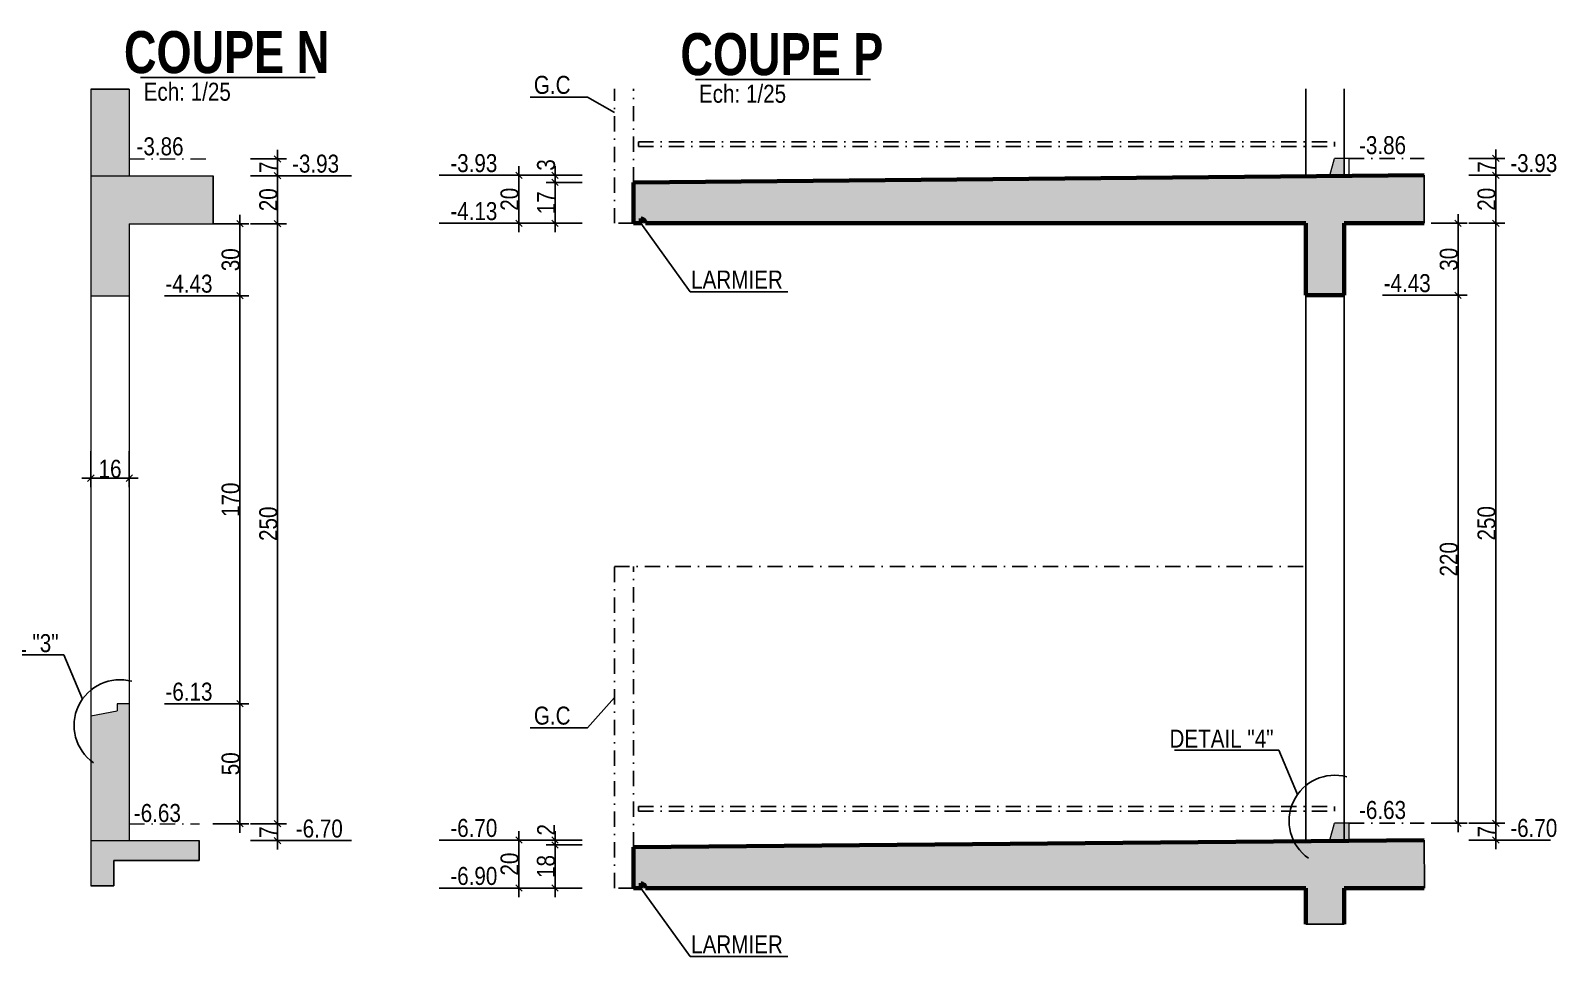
# Model space of a CAD drawing. Header units: millimetres. Extents: x 0 to 26138, y -32652 to 0.
# Drawn here: x 22860 to 24131, y -31818 to -31047 of the extents above; entities that cross this region are included whole.
import ezdxf
from ezdxf.enums import TextEntityAlignment as Align

# ---------------------------------------------------------------- set-up
doc = ezdxf.new("R2010")
doc.units = ezdxf.units.MM
doc.linetypes.add('TIRETPTX2', pattern=[50.8, 25.4, -12.7, 0, -12.7])
for name, color, linetype in [('01_cote_gen', 4, 'Continuous'), ('01_linteaux', 2, 'Continuous'), ('01_poch_BN', 9, 'Continuous'), ('01_texte', 230, 'Continuous'), ('AA_COTES', 2, 'Continuous')]:
    doc.layers.add(name, color=color, linetype=linetype)
doc.layers.add('01_murs_coup', color=5, linetype='Continuous', lineweight=60)
doc.layers.add('01_tram_axes', color=2, linetype='TIRETPTX2', lineweight=9)
doc.styles.add('ARIAL NA', font='ARIALN.TTF')
doc.styles.add('impact', font='impact.ttf')
doc.styles.add('STYLE2', font='ARIALN.TTF')
doc.dimstyles.new('JB25', dxfattribs={"dimscale": 0.1, "dimtxt": 150, "dimasz": 15, "dimexe": 0.1, "dimexo": 0.1, "dimgap": 0.09, "dimtad": 1, "dimdec": 1, "dimlfac": 0.5, "dimdsep": 46, "dimtxsty": 'STYLE2', "dimblk1": 'BOND_G', "dimblk2": 'BOND_D', "dimsah": 1, "dimcen": 1.5, "dimdle": 0.01, "dimse1": 1, "dimse2": 1, "dimclrd": 4, "dimclre": 2, "dimclrt": 6, "dimazin": 2, "dimtfac": 2.333333, "dimtdec": 1, "dimtix": 1, "dimtmove": 2, "dimatfit": 3, "dimldrblk": 'BOND_G', "dimfxl": 1, "dimtolj": 1, "dimtzin": 0, "dimarcsym": 0})

# ---------------------------------------------------------------- blocks, each defined once
blk = doc.blocks.new('BOND_G')
at = {"layer": 'AA_COTES', "color": 0}
for p, q in [((0, -5), (0, 15)), ((5, 0), (-5, 0)), ((1.77, 1.77), (-1.77, -1.77))]:
    blk.add_line(p, q, dxfattribs=at)
blk = doc.blocks.new('BOND_D')
at = {"layer": 'AA_COTES', "color": 0}
for p, q in [((5, 0), (-5, 0)), ((-1.77, -1.77), (1.77, 1.77)), ((0, 5), (0, -15))]:
    blk.add_line(p, q, dxfattribs=at)
blk = doc.blocks.new('*D3405')
at = {"layer": '01_cote_gen', "color": 4, "lineweight": -2, "ltscale": 0.1, "transparency": 16777216}
blk.add_line((22940.6, -31419.6), (22911.6, -31419.6), dxfattribs=at)
at = {"layer": 'Defpoints', "color": 0, "ltscale": 0.1, "transparency": 16777216}
for p in [(22942.1, -31382.7), (22910.1, -31419.6), (22910.1, -31427.9)]:
    blk.add_point(p, dxfattribs=at)
at = {"layer": '01_cote_gen', "color": 4, "lineweight": -2, "ltscale": 0.1, "transparency": 16777216, "xscale": 1.5, "yscale": 1.5, "zscale": 1.5, "rotation": 180}
blk.add_blockref('BOND_D', (22910.1, -31419.6), dxfattribs=at)
at = {"layer": '01_cote_gen', "color": 4, "lineweight": -2, "ltscale": 0.1, "transparency": 16777216, "xscale": 1.5, "yscale": 1.5, "zscale": 1.5}
blk.add_blockref('BOND_G', (22942.1, -31419.6), dxfattribs=at)
at = {"layer": '01_cote_gen', "color": 6, "ltscale": 0.1, "transparency": 16777216, "insert": (22926.1, -31411.9), "char_height": 15, "attachment_point": 5, "style": 'STYLE2'}
blk.add_mtext('\\A1;16', dxfattribs=at)
blk = doc.blocks.new('*D3406')
at = {"layer": '01_cote_gen', "color": 4, "lineweight": -2, "ltscale": 0.1, "transparency": 16777216}
blk.add_line((23034.3, -31209.1), (23034.3, -31266.1), dxfattribs=at)
at = {"layer": 'Defpoints', "color": 0, "ltscale": 0.1, "transparency": 16777216}
for p in [(23011.9, -31207.6), (22942.1, -31267.6), (23034.3, -31267.6)]:
    blk.add_point(p, dxfattribs=at)
at = {"layer": '01_cote_gen', "color": 4, "lineweight": -2, "ltscale": 0.1, "transparency": 16777216, "xscale": 1.5, "yscale": 1.5, "zscale": 1.5}
for name, p, rotation in [('BOND_G', (23034.3, -31207.6), 90), ('BOND_D', (23034.3, -31267.6), 270)]:
    blk.add_blockref(name, p, dxfattribs=dict(at, rotation=rotation))
at = {"layer": '01_cote_gen', "color": 6, "ltscale": 0.1, "transparency": 16777216, "insert": (23026.6, -31237.6), "char_height": 15, "attachment_point": 5, "rotation": 90, "style": 'STYLE2'}
blk.add_mtext('\\A1;30', dxfattribs=at)
blk = doc.blocks.new('*D3407')
at = {"layer": '01_cote_gen', "color": 4, "lineweight": -2, "ltscale": 0.1, "transparency": 16777216}
blk.add_line((23065.6, -31169.1), (23065.6, -31206.1), dxfattribs=at)
at = {"layer": 'Defpoints', "color": 0, "ltscale": 0.1, "transparency": 16777216}
for p in [(23011.9, -31167.6), (23001.9, -31207.6), (23065.6, -31207.6)]:
    blk.add_point(p, dxfattribs=at)
at = {"layer": '01_cote_gen', "color": 4, "lineweight": -2, "ltscale": 0.1, "transparency": 16777216, "xscale": 1.5, "yscale": 1.5, "zscale": 1.5}
for name, p, rotation in [('BOND_G', (23065.6, -31167.6), 90), ('BOND_D', (23065.6, -31207.6), 270)]:
    blk.add_blockref(name, p, dxfattribs=dict(at, rotation=rotation))
at = {"layer": '01_cote_gen', "color": 6, "ltscale": 0.1, "transparency": 16777216, "insert": (23058, -31187.6), "char_height": 15, "attachment_point": 5, "rotation": 90, "style": 'STYLE2'}
blk.add_mtext('\\A1;20', dxfattribs=at)
blk = doc.blocks.new('*D3408')
at = {"layer": '01_cote_gen', "color": 4, "lineweight": -2, "ltscale": 0.1, "transparency": 16777216}
blk.add_line((23034.3, -31269.1), (23034.3, -31606.1), dxfattribs=at)
at = {"layer": 'Defpoints', "color": 0, "ltscale": 0.1, "transparency": 16777216}
for p in [(23026.8, -31267.6), (22942.1, -31607.6), (23034.3, -31607.6)]:
    blk.add_point(p, dxfattribs=at)
at = {"layer": '01_cote_gen', "color": 4, "lineweight": -2, "ltscale": 0.1, "transparency": 16777216, "xscale": 1.5, "yscale": 1.5, "zscale": 1.5}
for name, p, rotation in [('BOND_G', (23034.3, -31267.6), 90), ('BOND_D', (23034.3, -31607.6), 270)]:
    blk.add_blockref(name, p, dxfattribs=dict(at, rotation=rotation))
at = {"layer": '01_cote_gen', "color": 6, "ltscale": 0.1, "transparency": 16777216, "insert": (23026.6, -31437.6), "char_height": 15, "attachment_point": 5, "rotation": 90, "style": 'STYLE2'}
blk.add_mtext('\\A1;170', dxfattribs=at)
blk = doc.blocks.new('*D3409')
at = {"layer": '01_cote_gen', "color": 4, "lineweight": -2, "ltscale": 0.1, "transparency": 16777216}
blk.add_line((23065.6, -31155.1), (23065.6, -31166.1), dxfattribs=at)
at = {"layer": 'Defpoints', "color": 0, "ltscale": 0.1, "transparency": 16777216}
for p in [(23011.9, -31153.6), (22999.6, -31167.6), (23065.6, -31167.6)]:
    blk.add_point(p, dxfattribs=at)
at = {"layer": '01_cote_gen', "color": 4, "lineweight": -2, "ltscale": 0.1, "transparency": 16777216, "xscale": 1.5, "yscale": 1.5, "zscale": 1.5}
for name, p, rotation in [('BOND_G', (23065.6, -31153.6), 90), ('BOND_D', (23065.6, -31167.6), 270)]:
    blk.add_blockref(name, p, dxfattribs=dict(at, rotation=rotation))
at = {"layer": '01_cote_gen', "color": 6, "ltscale": 0.1, "transparency": 16777216, "insert": (23058.1, -31160.6), "char_height": 15, "attachment_point": 5, "rotation": 90, "style": 'STYLE2'}
blk.add_mtext('\\A1;7', dxfattribs=at)
blk = doc.blocks.new('*D3410')
at = {"layer": '01_cote_gen', "color": 4, "lineweight": -2, "ltscale": 0.1, "transparency": 16777216}
blk.add_line((23034.3, -31609.1), (23034.3, -31706.1), dxfattribs=at)
at = {"layer": 'Defpoints', "color": 0, "ltscale": 0.1, "transparency": 16777216}
for p in [(23026.8, -31607.6), (23000.5, -31707.6), (23034.3, -31707.6)]:
    blk.add_point(p, dxfattribs=at)
at = {"layer": '01_cote_gen', "color": 4, "lineweight": -2, "ltscale": 0.1, "transparency": 16777216, "xscale": 1.5, "yscale": 1.5, "zscale": 1.5}
for name, p, rotation in [('BOND_G', (23034.3, -31607.6), 90), ('BOND_D', (23034.3, -31707.6), 270)]:
    blk.add_blockref(name, p, dxfattribs=dict(at, rotation=rotation))
at = {"layer": '01_cote_gen', "color": 6, "ltscale": 0.1, "transparency": 16777216, "insert": (23026.6, -31657.6), "char_height": 15, "attachment_point": 5, "rotation": 90, "style": 'STYLE2'}
blk.add_mtext('\\A1;50', dxfattribs=at)
blk = doc.blocks.new('*D3411')
at = {"layer": '01_cote_gen', "color": 4, "lineweight": -2, "ltscale": 0.1, "transparency": 16777216}
blk.add_line((23065.6, -31209.1), (23065.6, -31706.1), dxfattribs=at)
at = {"layer": 'Defpoints', "color": 0, "ltscale": 0.1, "transparency": 16777216}
for p in [(23043.1, -31207.6), (23011.8, -31707.6), (23065.6, -31707.6)]:
    blk.add_point(p, dxfattribs=at)
at = {"layer": '01_cote_gen', "color": 4, "lineweight": -2, "ltscale": 0.1, "transparency": 16777216, "xscale": 1.5, "yscale": 1.5, "zscale": 1.5}
for name, p, rotation in [('BOND_G', (23065.6, -31207.6), 90), ('BOND_D', (23065.6, -31707.6), 270)]:
    blk.add_blockref(name, p, dxfattribs=dict(at, rotation=rotation))
at = {"layer": '01_cote_gen', "color": 6, "ltscale": 0.1, "transparency": 16777216, "insert": (23058, -31457.6), "char_height": 15, "attachment_point": 5, "rotation": 90, "style": 'STYLE2'}
blk.add_mtext('\\A1;250', dxfattribs=at)
blk = doc.blocks.new('*D3412')
at = {"layer": '01_cote_gen', "color": 4, "lineweight": -2, "ltscale": 0.1, "transparency": 16777216}
blk.add_line((23065.6, -31709.1), (23065.6, -31720.1), dxfattribs=at)
at = {"layer": 'Defpoints', "color": 0, "ltscale": 0.1, "transparency": 16777216}
for p in [(23026.8, -31707.6), (23000.3, -31721.6), (23065.6, -31721.6)]:
    blk.add_point(p, dxfattribs=at)
at = {"layer": '01_cote_gen', "color": 4, "lineweight": -2, "ltscale": 0.1, "transparency": 16777216, "xscale": 1.5, "yscale": 1.5, "zscale": 1.5}
for name, p, rotation in [('BOND_G', (23065.6, -31707.6), 90), ('BOND_D', (23065.6, -31721.6), 270)]:
    blk.add_blockref(name, p, dxfattribs=dict(at, rotation=rotation))
at = {"layer": '01_cote_gen', "color": 6, "ltscale": 0.1, "transparency": 16777216, "insert": (23058.1, -31714.6), "char_height": 15, "attachment_point": 5, "rotation": 90, "style": 'STYLE2'}
blk.add_mtext('\\A1;7', dxfattribs=at)
blk = doc.blocks.new('*D3413')
at = {"layer": '01_cote_gen', "color": 4, "lineweight": -2, "transparency": 16777216}
blk.add_line((24080.6, -31708.7), (24080.6, -31719.7), dxfattribs=at)
at = {"layer": 'Defpoints', "color": 0, "transparency": 16777216}
for p in [(24057.5, -31707.2, 10), (24057.5, -31721.2), (24080.6, -31721.2)]:
    blk.add_point(p, dxfattribs=at)
at = {"layer": '01_cote_gen', "color": 4, "lineweight": -2, "transparency": 16777216, "xscale": 1.5, "yscale": 1.5, "zscale": 1.5}
for name, p, rotation in [('BOND_G', (24080.6, -31707.2), 90), ('BOND_D', (24080.6, -31721.2), 270)]:
    blk.add_blockref(name, p, dxfattribs=dict(at, rotation=rotation))
at = {"layer": '01_cote_gen', "color": 6, "transparency": 16777216, "insert": (24073, -31714.2), "char_height": 15, "attachment_point": 5, "rotation": 90, "style": 'STYLE2'}
blk.add_mtext('\\A1;7', dxfattribs=at)
blk = doc.blocks.new('*D3414')
at = {"layer": '01_cote_gen', "color": 4, "lineweight": -2, "transparency": 16777216}
blk.add_line((24080.6, -31154.7), (24080.6, -31165.7), dxfattribs=at)
at = {"layer": 'Defpoints', "color": 0, "transparency": 16777216}
for p in [(24057.5, -31153.2, 10), (24057.5, -31167.2), (24080.6, -31167.2)]:
    blk.add_point(p, dxfattribs=at)
at = {"layer": '01_cote_gen', "color": 4, "lineweight": -2, "transparency": 16777216, "xscale": 1.5, "yscale": 1.5, "zscale": 1.5}
for name, p, rotation in [('BOND_G', (24080.6, -31153.2), 90), ('BOND_D', (24080.6, -31167.2), 270)]:
    blk.add_blockref(name, p, dxfattribs=dict(at, rotation=rotation))
at = {"layer": '01_cote_gen', "color": 6, "transparency": 16777216, "insert": (24073, -31160.2), "char_height": 15, "attachment_point": 5, "rotation": 90, "style": 'STYLE2'}
blk.add_mtext('\\A1;7', dxfattribs=at)
blk = doc.blocks.new('*D3415')
at = {"layer": '01_cote_gen', "color": 4, "lineweight": -2, "ltscale": 0.1, "transparency": 16777216}
blk.add_line((24080.6, -31168.7), (24080.6, -31205.7), dxfattribs=at)
at = {"layer": 'Defpoints', "color": 0, "ltscale": 0.1, "transparency": 16777216}
for p in [(24024.6, -31167.2), (24024.6, -31207.2), (24080.6, -31207.2)]:
    blk.add_point(p, dxfattribs=at)
at = {"layer": '01_cote_gen', "color": 4, "lineweight": -2, "ltscale": 0.1, "transparency": 16777216, "xscale": 1.5, "yscale": 1.5, "zscale": 1.5}
for name, p, rotation in [('BOND_G', (24080.6, -31167.2), 90), ('BOND_D', (24080.6, -31207.2), 270)]:
    blk.add_blockref(name, p, dxfattribs=dict(at, rotation=rotation))
at = {"layer": '01_cote_gen', "color": 6, "ltscale": 0.1, "transparency": 16777216, "insert": (24072.9, -31187.2), "char_height": 15, "attachment_point": 5, "rotation": 90, "style": 'STYLE2'}
blk.add_mtext('\\A1;20', dxfattribs=at)
blk = doc.blocks.new('*D3416')
at = {"layer": '01_cote_gen', "color": 4, "lineweight": -2, "ltscale": 0.1, "transparency": 16777216}
blk.add_line((24049.2, -31208.7), (24049.2, -31265.7), dxfattribs=at)
at = {"layer": 'Defpoints', "color": 0, "ltscale": 0.1, "transparency": 16777216}
for p in [(23960, -31207.2), (23926.7, -31267.2), (24049.2, -31267.2)]:
    blk.add_point(p, dxfattribs=at)
at = {"layer": '01_cote_gen', "color": 4, "lineweight": -2, "ltscale": 0.1, "transparency": 16777216, "xscale": 1.5, "yscale": 1.5, "zscale": 1.5}
for name, p, rotation in [('BOND_G', (24049.2, -31207.2), 90), ('BOND_D', (24049.2, -31267.2), 270)]:
    blk.add_blockref(name, p, dxfattribs=dict(at, rotation=rotation))
at = {"layer": '01_cote_gen', "color": 6, "ltscale": 0.1, "transparency": 16777216, "insert": (24041.5, -31237.2), "char_height": 15, "attachment_point": 5, "rotation": 90, "style": 'STYLE2'}
blk.add_mtext('\\A1;30', dxfattribs=at)
blk = doc.blocks.new('*D3417')
at = {"layer": '01_cote_gen', "color": 4, "lineweight": -2, "ltscale": 0.1, "transparency": 16777216}
blk.add_line((24080.6, -31208.7), (24080.6, -31705.7), dxfattribs=at)
at = {"layer": 'Defpoints', "color": 0, "ltscale": 0.1, "transparency": 16777216}
for p in [(23993.2, -31207.2), (23993.8, -31707.2), (24080.6, -31707.2)]:
    blk.add_point(p, dxfattribs=at)
at = {"layer": '01_cote_gen', "color": 4, "lineweight": -2, "ltscale": 0.1, "transparency": 16777216, "xscale": 1.5, "yscale": 1.5, "zscale": 1.5}
for name, p, rotation in [('BOND_G', (24080.6, -31207.2), 90), ('BOND_D', (24080.6, -31707.2), 270)]:
    blk.add_blockref(name, p, dxfattribs=dict(at, rotation=rotation))
at = {"layer": '01_cote_gen', "color": 6, "ltscale": 0.1, "transparency": 16777216, "insert": (24072.9, -31457.2), "char_height": 15, "attachment_point": 5, "rotation": 90, "style": 'STYLE2'}
blk.add_mtext('\\A1;250', dxfattribs=at)
blk = doc.blocks.new('*D3418')
at = {"layer": '01_cote_gen', "color": 4, "lineweight": -2, "ltscale": 0.1, "transparency": 16777216}
blk.add_line((23296.9, -31205.7), (23296.9, -31174.7), dxfattribs=at)
at = {"layer": 'Defpoints', "color": 0, "ltscale": 0.1, "transparency": 16777216}
for p in [(23296.9, -31173.2), (23362.3, -31173.2), (23362.3, -31207.2)]:
    blk.add_point(p, dxfattribs=at)
at = {"layer": '01_cote_gen', "color": 4, "lineweight": -2, "ltscale": 0.1, "transparency": 16777216, "xscale": 1.5, "yscale": 1.5, "zscale": 1.5}
for name, p, rotation in [('BOND_D', (23296.9, -31173.2), 90), ('BOND_G', (23296.9, -31207.2), 270)]:
    blk.add_blockref(name, p, dxfattribs=dict(at, rotation=rotation))
at = {"layer": '01_cote_gen', "color": 6, "ltscale": 0.1, "transparency": 16777216, "insert": (23289.4, -31190.2), "char_height": 15, "attachment_point": 5, "rotation": 90, "style": 'STYLE2'}
blk.add_mtext('\\A1;17', dxfattribs=at)
blk = doc.blocks.new('*D3419')
at = {"layer": '01_cote_gen', "color": 4, "lineweight": -2, "ltscale": 0.1, "transparency": 16777216}
blk.add_line((23296.9, -31171.7), (23296.9, -31168.7), dxfattribs=at)
at = {"layer": 'Defpoints', "color": 0, "ltscale": 0.1, "transparency": 16777216}
for p in [(23296.9, -31167.2), (23814.4, -31167.2), (23319.4, -31173.2)]:
    blk.add_point(p, dxfattribs=at)
at = {"layer": '01_cote_gen', "color": 4, "lineweight": -2, "ltscale": 0.1, "transparency": 16777216, "xscale": 1.5, "yscale": 1.5, "zscale": 1.5}
for name, p, rotation in [('BOND_D', (23296.9, -31167.2), 90), ('BOND_G', (23296.9, -31173.2), 270)]:
    blk.add_blockref(name, p, dxfattribs=dict(at, rotation=rotation))
at = {"layer": '01_cote_gen', "color": 6, "ltscale": 0.1, "transparency": 16777216, "insert": (23289.4, -31158.6), "char_height": 15, "attachment_point": 5, "rotation": 90, "style": 'STYLE2'}
blk.add_mtext('\\A1;3', dxfattribs=at)
blk = doc.blocks.new('*D3420')
at = {"layer": '01_cote_gen', "color": 4, "lineweight": -2, "ltscale": 0.1, "transparency": 16777216}
blk.add_line((23266.7, -31205.7), (23266.7, -31168.7), dxfattribs=at)
at = {"layer": 'Defpoints', "color": 0, "ltscale": 0.1, "transparency": 16777216}
for p in [(23266.7, -31167.2), (23319.4, -31167.2), (23319.4, -31207.2)]:
    blk.add_point(p, dxfattribs=at)
at = {"layer": '01_cote_gen', "color": 4, "lineweight": -2, "ltscale": 0.1, "transparency": 16777216, "xscale": 1.5, "yscale": 1.5, "zscale": 1.5}
for name, p, rotation in [('BOND_D', (23266.7, -31167.2), 90), ('BOND_G', (23266.7, -31207.2), 270)]:
    blk.add_blockref(name, p, dxfattribs=dict(at, rotation=rotation))
at = {"layer": '01_cote_gen', "color": 6, "ltscale": 0.1, "transparency": 16777216, "insert": (23259, -31187.2), "char_height": 15, "attachment_point": 5, "rotation": 90, "style": 'STYLE2'}
blk.add_mtext('\\A1;20', dxfattribs=at)
blk = doc.blocks.new('*D3421')
at = {"layer": '01_cote_gen', "color": 4, "lineweight": -2, "ltscale": 0.1, "transparency": 16777216}
blk.add_line((23296.9, -31759.7), (23296.9, -31726.7), dxfattribs=at)
at = {"layer": 'Defpoints', "color": 0, "ltscale": 0.1, "transparency": 16777216}
for p in [(23296.9, -31725.2), (23362.3, -31725.2), (23362.3, -31761.2)]:
    blk.add_point(p, dxfattribs=at)
at = {"layer": '01_cote_gen', "color": 4, "lineweight": -2, "ltscale": 0.1, "transparency": 16777216, "xscale": 1.5, "yscale": 1.5, "zscale": 1.5}
for name, p, rotation in [('BOND_D', (23296.9, -31725.2), 90), ('BOND_G', (23296.9, -31761.2), 270)]:
    blk.add_blockref(name, p, dxfattribs=dict(at, rotation=rotation))
at = {"layer": '01_cote_gen', "color": 6, "ltscale": 0.1, "transparency": 16777216, "insert": (23289.3, -31743.2), "char_height": 15, "attachment_point": 5, "rotation": 90, "style": 'STYLE2'}
blk.add_mtext('\\A1;18', dxfattribs=at)
blk = doc.blocks.new('*D3422')
at = {"layer": '01_cote_gen', "color": 4, "lineweight": -2, "ltscale": 0.1, "transparency": 16777216}
blk.add_line((23296.9, -31723.7), (23296.9, -31722.7), dxfattribs=at)
at = {"layer": 'Defpoints', "color": 0, "ltscale": 0.1, "transparency": 16777216}
for p in [(23296.9, -31721.2), (23319.4, -31725.2), (23814.4, -31721.2)]:
    blk.add_point(p, dxfattribs=at)
at = {"layer": '01_cote_gen', "color": 4, "lineweight": -2, "ltscale": 0.1, "transparency": 16777216, "xscale": 1.5, "yscale": 1.5, "zscale": 1.5}
for name, p, rotation in [('BOND_D', (23296.9, -31721.2), 90), ('BOND_G', (23296.9, -31725.2), 270)]:
    blk.add_blockref(name, p, dxfattribs=dict(at, rotation=rotation))
at = {"layer": '01_cote_gen', "color": 6, "ltscale": 0.1, "transparency": 16777216, "insert": (23289.4, -31712.6), "char_height": 15, "attachment_point": 5, "rotation": 90, "style": 'STYLE2'}
blk.add_mtext('\\A1;2', dxfattribs=at)
blk = doc.blocks.new('*D3423')
at = {"layer": '01_cote_gen', "color": 4, "lineweight": -2, "ltscale": 0.1, "transparency": 16777216}
blk.add_line((23266.7, -31759.7), (23266.7, -31722.7), dxfattribs=at)
at = {"layer": 'Defpoints', "color": 0, "ltscale": 0.1, "transparency": 16777216}
for p in [(23266.7, -31721.2), (23319.4, -31721.2), (23319.4, -31761.2)]:
    blk.add_point(p, dxfattribs=at)
at = {"layer": '01_cote_gen', "color": 4, "lineweight": -2, "ltscale": 0.1, "transparency": 16777216, "xscale": 1.5, "yscale": 1.5, "zscale": 1.5}
for name, p, rotation in [('BOND_D', (23266.7, -31721.2), 90), ('BOND_G', (23266.7, -31761.2), 270)]:
    blk.add_blockref(name, p, dxfattribs=dict(at, rotation=rotation))
at = {"layer": '01_cote_gen', "color": 6, "ltscale": 0.1, "transparency": 16777216, "insert": (23259, -31741.2), "char_height": 15, "attachment_point": 5, "rotation": 90, "style": 'STYLE2'}
blk.add_mtext('\\A1;20', dxfattribs=at)
blk = doc.blocks.new('*D3424')
at = {"layer": '01_cote_gen', "color": 4, "lineweight": -2, "ltscale": 0.1, "transparency": 16777216}
blk.add_line((24049.2, -31268.7), (24049.2, -31705.7), dxfattribs=at)
at = {"layer": 'Defpoints', "color": 0, "ltscale": 0.1, "transparency": 16777216}
for p in [(24026.7, -31267.2), (24020.8, -31707.2, 10), (24049.2, -31707.2)]:
    blk.add_point(p, dxfattribs=at)
at = {"layer": '01_cote_gen', "color": 4, "lineweight": -2, "ltscale": 0.1, "transparency": 16777216, "xscale": 1.5, "yscale": 1.5, "zscale": 1.5}
for name, p, rotation in [('BOND_G', (24049.2, -31267.2), 90), ('BOND_D', (24049.2, -31707.2), 270)]:
    blk.add_blockref(name, p, dxfattribs=dict(at, rotation=rotation))
at = {"layer": '01_cote_gen', "color": 6, "ltscale": 0.1, "transparency": 16777216, "insert": (24041.5, -31487.2), "char_height": 15, "attachment_point": 5, "rotation": 90, "style": 'STYLE2'}
blk.add_mtext('\\A1;220', dxfattribs=at)

msp = doc.modelspace()

# ---------------------------------------------------------------- hatches: boundary and pattern name
at = {"layer": '01_poch_BN', "ltscale": 0.1}
h = msp.add_hatch(color=256, dxfattribs=at)
h.dxf.hatch_style = 1
h.paths.add_polyline_path([(22942.07, -31095.48), (22910.07, -31095.48), (22910.07, -31167.62), (22942.07, -31167.62)])
h.paths.add_polyline_path([(23011.93, -31167.62), (22910.07, -31167.62), (22910.07, -31267.62), (22942.07, -31267.62), (22942.07, -31207.62), (23011.93, -31207.62)])
h = msp.add_hatch(color=256, dxfattribs=at)
h.dxf.hatch_style = 1
h.paths.add_polyline_path([(24020.82, -31167.2), (23362.26, -31173.2), (23362.26, -31207.2), (23368.26, -31207.2), (23368.26, -31203.2, -0.4142136), (23372.26, -31207.2), (23922.26, -31207.2), (23922.26, -31267.2), (23954.26, -31267.2), (23954.26, -31207.2), (24020.82, -31207.2)])
h.paths.add_polyline_path([(23954.26, -31153.2), (23946.26, -31153.2), (23942.06, -31167.91), (23954.26, -31167.8)])
h.paths.add_polyline_path([(24020.82, -31721.2), (23362.26, -31727.2), (23362.26, -31761.2), (23368.26, -31761.2), (23368.26, -31757.2, -0.4142136), (23372.26, -31761.2), (23922.26, -31761.2), (23922.26, -31791.23), (23954.26, -31791.23), (23954.26, -31761.2), (24021.18, -31761.2)])
h.paths.add_polyline_path([(23958.26, -31707.2), (23946.26, -31707.2), (23942.06, -31721.91), (23958.26, -31721.77)])
h = msp.add_hatch(color=256, dxfattribs=at)
h.dxf.hatch_style = 1
h.paths.add_polyline_path([(23000.29, -31721.6), (22910.07, -31721.6), (22910.07, -31757.44), (22910.07, -31759.26), (22929.22, -31759.26), (22929.22, -31738.3), (23000.29, -31738.3)])
h.paths.add_polyline_path([(22942.07, -31607.62), (22932.07, -31607.62), (22932.07, -31613.62), (22910.07, -31617.62), (22910.07, -31721.6), (22942.07, -31721.6)])

# ---------------------------------------------------------------- linework, layer by layer
at = {"layer": '01_cote_gen', "ltscale": 0.1}
msp.add_line((23954.26, -31707.2, 9.25), (23954.26, -31721.8, 9.25), dxfattribs=at)
at = {"layer": '01_linteaux', "linetype": 'TIRETPTX2', "ltscale": 0.5}
for p, q in [((23346.26, -31207.2), (23346.26, -31095.05)), ((23362.26, -31173.2), (23362.26, -31095.05)), ((23366.26, -31139.2), (23946.23, -31139.2, 9.77)), ((23366.26, -31143.2), (23946.23, -31143.2, 9.77)), ((23946.24, -31139.2, 9.77), (23946.24, -31143.2, 9.77)), ((23958.26, -31153.2, 9.25), (24020.82, -31153.2, 9.99)), ((23362.26, -31207.2), (23346.26, -31207.2)), ((23346.26, -31493.2, 9.77), (23922.26, -31493.2, 9.77)), ((23346.26, -31761.2), (23346.26, -31493.2)), ((23362.26, -31727.2), (23362.26, -31493.2)), ((23366.26, -31693.2, 9.77), (23946.23, -31693.2, 9.77)), ((23366.26, -31697.2, 9.77), (23946.23, -31697.2, 9.77)), ((23946.24, -31693.2, 9.77), (23946.24, -31697.2, 9.77)), ((23958.26, -31707.2, 9.25), (24020.82, -31707.2, 9.99)), ((23362.26, -31761.2), (23346.26, -31761.2)), ((23362.26, -31761.2), (23346.26, -31761.2))]:
    msp.add_line(p, q, dxfattribs=at)
at = {"layer": '01_linteaux'}
for p, q in [((23922.26, -31168.09), (23922.26, -31095.05)), ((23954.26, -31167.8), (23954.26, -31095.05)), ((23366.26, -31143.2), (23366.26, -31139.2)), ((23922.26, -31721.2), (23922.26, -31267.2)), ((23954.26, -31707.2), (23954.26, -31267.2)), ((23366.26, -31697.2), (23366.26, -31693.2))]:
    msp.add_line(p, q, dxfattribs=at)
at = {"layer": '01_linteaux', "lineweight": 0}
for p, q in [((22910.07, -31267.62), (22910.07, -31617.62)), ((22942.07, -31267.62), (22942.07, -31607.62))]:
    msp.add_line(p, q, dxfattribs=at)
at = {"layer": '01_murs_coup', "linetype": 'Continuous', "lineweight": 0}
for p, q in [((22910.07, -31095.48), (22910.07, -31167.62)), ((22942.07, -31095.48), (22942.07, -31167.62)), ((23942.24, -31167.29, 9.25), (23946.26, -31153.2, 9.25)), ((23958.26, -31153.2, 9.25), (23946.26, -31153.2, 9.25)), ((23958.26, -31153.2, 9.25), (23958.26, -31167.2, 9.25)), ((22910.07, -31167.62), (22910.07, -31267.62)), ((22910.07, -31167.62), (23011.93, -31167.62)), ((22942.07, -31207.62), (22942.07, -31267.62)), ((22942.07, -31207.62), (23011.93, -31207.62)), ((22910.07, -31267.62), (22942.07, -31267.62)), ((22910.07, -31617.62), (22932.07, -31613.62)), ((22932.07, -31607.62), (22932.07, -31613.62)), ((22942.07, -31607.62), (22932.07, -31607.62)), ((22942.07, -31607.62), (22942.07, -31721.6)), ((22910.07, -31617.62), (22910.07, -31759.26)), ((23942.24, -31721.29, 9.25), (23946.26, -31707.2, 9.25)), ((23958.26, -31707.2, 9.25), (23946.26, -31707.2, 9.25)), ((23958.26, -31707.2, 9.25), (23958.26, -31721.2, 9.25)), ((22910.07, -31721.6), (23000.29, -31721.6)), ((22910.07, -31721.6), (22910.07, -31757.44))]:
    msp.add_line(p, q, dxfattribs=at)
at = {"layer": '01_murs_coup'}
for p, q in [((23362.26, -31173.2), (24020.82, -31167.2)), ((23362.26, -31207.2), (23362.26, -31173.2)), ((23362.26, -31207.2), (23368.26, -31207.2)), ((23368.26, -31207.2), (23368.26, -31203.2)), ((23372.26, -31207.2), (23922.26, -31207.2)), ((23922.26, -31267.2), (23922.26, -31207.2)), ((23954.26, -31207.2), (24020.82, -31207.2)), ((23954.26, -31267.2), (23954.26, -31207.2)), ((23922.26, -31267.2), (23954.26, -31267.2)), ((23362.26, -31727.2), (24020.82, -31721.2)), ((23362.26, -31761.2), (23362.26, -31727.2)), ((23362.26, -31761.2), (23368.26, -31761.2)), ((23368.26, -31761.2), (23368.26, -31757.2)), ((23372.26, -31761.2), (23922.26, -31761.2)), ((23922.26, -31791.23), (23922.26, -31761.2)), ((23954.26, -31761.2), (24020.82, -31761.2)), ((23954.26, -31791.23), (23954.26, -31761.2))]:
    msp.add_line(p, q, dxfattribs=at)
for centre in [(23368.26, -31207.2), (23368.26, -31761.2)]:
    msp.add_arc(centre, 4, 0, 90, dxfattribs=at)
at = {"layer": '01_poch_BN', "ltscale": 0.1}
for p, q in [((22910.07, -31095.48), (22942.07, -31095.48)), ((23011.93, -31167.62), (23011.93, -31207.62)), ((24020.82, -31167.2), (24020.82, -31207.2)), ((23000.29, -31721.6), (23000.29, -31738.3)), ((24020.82, -31721.2), (24021.18, -31761.2)), ((22929.22, -31759.26), (22929.22, -31738.3)), ((22929.22, -31738.3), (23000.29, -31738.3)), ((22929.22, -31759.26), (22910.07, -31759.26)), ((23922.26, -31791.23), (23954.26, -31791.23))]:
    msp.add_line(p, q, dxfattribs=at)
at = {"layer": '01_texte'}
for p, q in [((22951.39, -31085.68), (23096.99, -31085.68)), ((23413.98, -31087.36), (23559.58, -31087.36)), ((23275.99, -31102.05), (23323.75, -31102.05)), ((23323.75, -31102.05), (23346.26, -31114.92)), ((23127.15, -31167.62), (23073.15, -31167.62)), ((23259.2, -31167.2), (23200.37, -31167.2)), ((24126.05, -31167.2), (24088.05, -31167.2)), ((23259.2, -31207.2), (23200.37, -31207.2)), ((23368.26, -31207.2), (23409.32, -31264.2)), ((22971.37, -31267.62), (23011.77, -31267.62)), ((23490.85, -31264.2), (23409.32, -31264.2)), ((23986.26, -31267.2), (24026.66, -31267.2)), ((22887.51, -31566.72), (22800.79, -31566.72)), ((22903.16, -31603.64), (22887.51, -31566.72)), ((23323.75, -31627.65), (23346.26, -31602.35)), ((22971.37, -31607.62), (23011.77, -31607.62)), ((23275.99, -31627.65), (23323.75, -31627.65)), ((23899.71, -31646.3, 9.77), (23812.99, -31646.3, 9.77)), ((23915.35, -31683.22, 9.77), (23899.71, -31646.3, 9.77)), ((23127.15, -31721.6), (23073.15, -31721.6)), ((23259.2, -31721.2), (23200.37, -31721.2)), ((24126.05, -31721.2), (24088.05, -31721.2)), ((23259.2, -31761.2), (23200.37, -31761.2)), ((23368.26, -31761.2), (23409.32, -31818.2)), ((23490.85, -31818.2), (23409.32, -31818.2))]:
    msp.add_line(p, q, dxfattribs=at)
for centre in [(22934.26, -31625.65), (23946.46, -31705.23, 9.77)]:
    msp.add_arc(centre, 38.11, 74.78607, 234.73687, dxfattribs=at)
at = {"layer": '01_tram_axes', "ltscale": 0.5}
for p, q in [((22942.07, -31153.62), (23011.93, -31153.62)), ((22942.07, -31707.6), (23000.5, -31707.6))]:
    msp.add_line(p, q, dxfattribs=at)

# ---------------------------------------------------------------- texts
at = {"layer": '01_texte', "style": 'impact'}
for s, p in [('COUPE N', (23023.21, -31064.58)), ('COUPE P', (23485.79, -31066.26))]:
    msp.add_text(s, height=35, dxfattribs=at).set_placement(p, align=Align.MIDDLE)
at = {"layer": '01_texte'}
for s, style, p in [('Ech: 1/25', 'STYLE2', (22954.13, -31105.09)), ('G.C', 'STYLE2', (23279.18, -31099.37)), ('Ech: 1/25', 'STYLE2', (23416.71, -31106.77)), ('-3.86', 'ARIAL NA', (22948.17, -31150.58)), ('-3.86', 'ARIAL NA', (23966.64, -31149.6)), ('-3.93', 'ARIAL NA', (23077.74, -31165)), ('-3.93', 'ARIAL NA', (23209.58, -31164.58)), ('-3.93', 'ARIAL NA', (24092.64, -31164.58)), ('-4.13', 'ARIAL NA', (23209.58, -31204.58)), ('LARMIER', 'ARIAL NA', (23410.21, -31261.58)), ('-4.43', 'ARIAL NA', (22972.28, -31265)), ('-4.43', 'ARIAL NA', (23987.17, -31264.58)), ('DETAIL "3"', 'ARIAL NA', (22796.53, -31564.56)), ('-6.13', 'ARIAL NA', (22972.28, -31605)), ('G.C', 'STYLE2', (23279.18, -31624.97)), ('DETAIL "4"', 'ARIAL NA', (23808.72, -31644.14, 9.77)), ('-6.63', 'ARIAL NA', (22945.95, -31706.11)), ('-6.63', 'ARIAL NA', (23966.64, -31703.6)), ('-6.70', 'ARIAL NA', (23080.85, -31719.06)), ('-6.70', 'ARIAL NA', (23209.58, -31718.58)), ('-6.70', 'ARIAL NA', (24092.64, -31718.58)), ('-6.90', 'ARIAL NA', (23209.58, -31758.58)), ('LARMIER', 'ARIAL NA', (23410.21, -31815.58))]:
    msp.add_text(s, height=15, dxfattribs=dict(at, style=style)).set_placement(p)

# ---------------------------------------------------------------- dimensions: what is measured, and where the dimension line sits
at = {"layer": '01_cote_gen', "ltscale": 0.1}
for base, p1, p2, angle, picture, middle in [((23065.65, -31167.62), (23011.93, -31153.62), (22999.56, -31167.62), 90, '*D3409', (23058.14, -31160.62)), ((23065.65, -31207.62), (23011.93, -31167.62), (23001.92, -31207.62), 90, '*D3407', (23057.98, -31187.62)), ((23266.7, -31167.2), (23319.43, -31207.2), (23319.43, -31167.2), 90, '*D3420', (23259.04, -31187.2)), ((23296.93, -31173.2), (23362.26, -31207.2), (23362.28, -31173.2), 90, '*D3418', (23289.39, -31190.2)), ((24080.55, -31207.2), (24024.62, -31167.2), (24024.62, -31207.2), 90, '*D3415', (24072.89, -31187.2)), ((23034.27, -31267.62), (23011.93, -31207.62), (22942.07, -31267.62), 90, '*D3406', (23026.61, -31237.62)), ((23065.65, -31707.6), (23043.15, -31207.62), (23011.77, -31707.6), 90, '*D3411', (23057.98, -31457.61)), ((24049.16, -31267.2), (23959.95, -31207.2), (23926.67, -31267.2), 90, '*D3416', (24041.49, -31237.2)), ((24080.55, -31707.2), (23993.23, -31207.2), (23993.76, -31707.2), 90, '*D3417', (24072.89, -31457.2)), ((23034.27, -31607.62), (23026.77, -31267.62), (22942.07, -31607.62), 90, '*D3408', (23026.61, -31437.62)), ((24049.16, -31707.2), (24026.66, -31267.2), (24020.82, -31707.2, 9.99), 90, '*D3424', (24041.49, -31487.2)), ((22910.07, -31419.62), (22942.07, -31382.69), (22910.07, -31427.89), 180, '*D3405', (22926.07, -31411.95)), ((23034.27, -31707.6), (23026.77, -31607.62), (23000.5, -31707.6), 90, '*D3410', (23026.61, -31657.61)), ((23065.65, -31721.6), (23026.77, -31707.6), (23000.29, -31721.6), 90, '*D3412', (23058.14, -31714.6)), ((23266.7, -31721.2), (23319.43, -31761.2), (23319.43, -31721.2), 90, '*D3423', (23259.04, -31741.2)), ((23296.93, -31725.2), (23362.26, -31761.2), (23362.26, -31725.2), 90, '*D3421', (23289.27, -31743.2))]:
    dim = msp.add_linear_dim(base=base, p1=p1, p2=p2, angle=angle, dimstyle='JB25', dxfattribs=at)
    dim.commit()
    dim.dimension.update_dxf_attribs({"geometry": picture, "text_midpoint": middle})
at = {"layer": '01_cote_gen'}
for base, p1, p2, picture, middle in [((24080.55, -31167.2), (24057.53, -31153.2, 9.99), (24057.53, -31167.2), '*D3414', (24073.04, -31160.2)), ((24080.55, -31721.2), (24057.53, -31707.2, 9.99), (24057.53, -31721.2), '*D3413', (24073.04, -31714.2))]:
    dim = msp.add_linear_dim(base=base, p1=p1, p2=p2, angle=90, dimstyle='JB25', dxfattribs=at)
    dim.commit()
    dim.dimension.update_dxf_attribs({"geometry": picture, "text_midpoint": middle})
at = {"layer": '01_cote_gen', "ltscale": 0.1}
for base, p1, p2, picture, middle in [((23296.93, -31167.2), (23319.43, -31173.2), (23814.43, -31167.2), '*D3419', (23289.39, -31158.56)), ((23296.93, -31721.2), (23319.43, -31725.2), (23814.43, -31721.2), '*D3422', (23289.39, -31712.56))]:
    dim = msp.add_linear_dim(base=base, p1=p1, p2=p2, angle=90, dimstyle='JB25', dxfattribs=at)
    dim.commit()
    dim.dimension.update_dxf_attribs({"geometry": picture, "text_midpoint": middle, "dimtype": 160})

doc.saveas('drawing.dxf')
